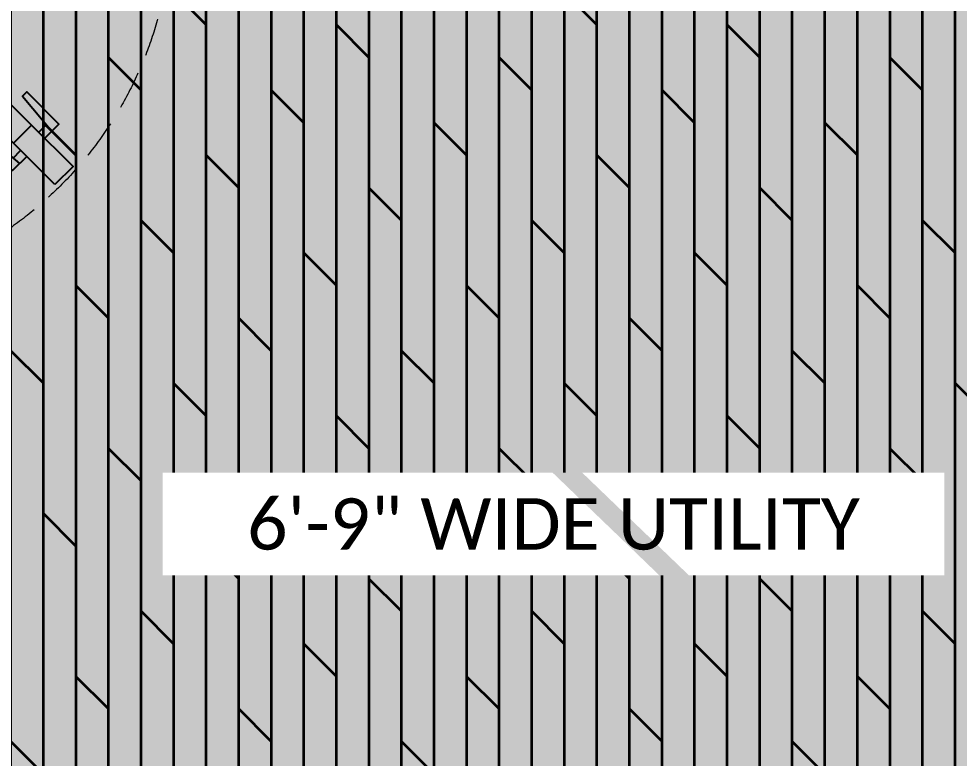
# Model space of a CAD drawing. Header units: millimetres. Extents: x -3567 to 83618, y -21481 to 19784.
# Drawn here: x 9750 to 11584, y -1519 to -77 of the extents above; entities that cross this region are included whole.
import ezdxf
from ezdxf.enums import TextEntityAlignment as Align

# ---------------------------------------------------------------- set-up
doc = ezdxf.new("R2010")
doc.units = ezdxf.units.MM
doc.header["$LTSCALE"] = 150
doc.linetypes.add('1625_East Villa$0$DASHED', pattern=[0.75, 0.5, -0.25])
doc.linetypes.add('1625E_Roof Plan$0$DASHED', pattern=[0.75, 0.5, -0.25])
for name, color, linetype in [('1625_East Villa$0$ad-Door', 11, 'Continuous'), ('1625_East Villa$0$ad-Text main', 7, 'Continuous'), ('1625_East Villa$0$ad-Text Main_Door&window Label', 7, 'Continuous'), ('1625_East Villa$0$ad-Verandah', 33, 'Continuous'), ('1625_East Villa$0$ad-Wall', 240, 'Continuous'), ('1625E_Roof Plan$0$ad-Primary Roof', 5, 'Continuous'), ('1625E_Roof Plan$0$ad-Secondary Roof', 6, 'Continuous')]:
    doc.layers.add(name, color=color, linetype=linetype)
doc.layers.add('1625_East Villa$0$ad-Landscape', color=94, linetype='Continuous', lineweight=35)
doc.styles.add('1625_East Villa$0$New Text Style', font='arial.ttf', dxfattribs={"height": 100})
doc.styles.add('1625_East Villa$0$Standard', font='calibril.ttf')

# ---------------------------------------------------------------- blocks, each defined once
blk = doc.blocks.new('1625_East Villa$0$zw$3849')
at = {"layer": '1625_East Villa$0$ad-Text main', "insert": (10792.7, -1062.5), "char_height": 100, "width": 1424.195, "attachment_point": 5, "style": '1625_East Villa$0$Standard', "bg_fill": 2}
blk.add_mtext('6\'-9" WIDE UTILITY', dxfattribs=at)
blk = doc.blocks.new('*U144')
for p, q in [((498.7, 578.5), (513.6, 563.6)), ((563.8, 513.3), (548.9, 528.2)), ((8.3, 111.1), (41.7, 111.1)), ((25, 127.8), (25, 94.4))]:
    blk.add_line(p, q)
for points in [[(580.3, 630.3), (499.5, 549.5), (534.9, 514.2), (615.7, 595)], [(130.8, 180.8), (499.5, 549.5), (534.9, 514.2), (166.2, 145.5)], [(50, 100), (130.8, 180.8), (166.2, 145.5), (85.4, 64.6)], [(50, 100), (0, 100), (0, 0), (71.4, 0), (71.4, 35.7), (71.4, 50), (50, 50)], [(800, 100), (800, 50), (778.6, 50), (778.6, 35.7), (778.6, 0), (850, 0), (850, 100)]]:
    blk.add_lwpolyline(points, close=True)
for points in [[(525.4, 575.4), (497.9, 602.8), (435.1, 540), (442.9, 532.2), (511.5, 589.2)], [(560.7, 540), (588.2, 512.5), (525.4, 449.7), (517.5, 457.6), (574.5, 526.2)]]:
    blk.add_lwpolyline(points)
blk.add_circle((25, 111.1), 11.1)
at = {"color": 8, "linetype": '1625_East Villa$0$DASHED', "lineweight": 0}
blk.add_arc((66, 108.5), 741.9, 358.1881, 91.8119, dxfattribs=at)
at = {"layer": '1625_East Villa$0$ad-Text Main_Door&window Label'}
blk.add_line((425, -125), (425, 230), dxfattribs=at)
blk.add_circle((425.3, -245), 120, dxfattribs=at)
at = {"layer": '1625_East Villa$0$ad-Text Main_Door&window Label', "style": '1625_East Villa$0$New Text Style'}
blk.add_attdef('D1', text='', height=100, dxfattribs=at).set_placement((425.3, -245), align=Align.MIDDLE_CENTER)
blk = doc.blocks.new('1625_East Villa$0$zw$42B5')
at = {"layer": '1625_East Villa$0$ad-Door', "ltscale": 5}
ref = blk.add_blockref('*U144', (9240, 230), dxfattribs=dict(at, xscale=-1, rotation=179.9999999999999))
ref.add_attrib('D1', 'D3', dxfattribs={"layer": '1625_East Villa$0$ad-Text Main_Door&window Label', "height": 100, "rotation": 1260, "style": '1625_East Villa$0$New Text Style'}).set_placement((9665.3, 475), align=Align.MIDDLE_CENTER)
blk = doc.blocks.new('1625_East Villa$0$zw$959F')
at = {"transparency": 33554559}
h = blk.add_hatch(color=43, dxfattribs=at)
h.dxf.hatch_style = 1
h.paths.add_polyline_path([(1520, -8875), (0, -8875), (0, -13620), (-5920, -13620), (-5920, -15670), (1520, -15670)])
at = {"layer": '1625_East Villa$0$ad-Landscape', "transparency": 33554687}
h = blk.add_hatch(dxfattribs=at)
h.set_pattern_fill('DOLMIT', color=44, scale=10, angle=90)
h.set_pattern_definition([(90, (-1096435.54, 661200.024), (-63.5, 5e-14), []), (135, (-1096435.54, 661200.02), (-126.999913, -126.999913), [89.80256, -179.605122])])
h.paths.add_polyline_path([(1520, -8875), (0, -8875), (0, -13620), (-5920, -13620), (-5920, -15670), (1520, -15670)])
blk = doc.blocks.new('1625E_Roof Plan')
at = {"layer": '1625E_Roof Plan$0$ad-Primary Roof', "linetype": '1625E_Roof Plan$0$DASHED', "ltscale": 2, "const_width": 40}
blk.add_lwpolyline([(12570, -2645), (2380, -2645), (7475, 2255)], close=True, dxfattribs=at)
at = {"layer": '1625E_Roof Plan$0$ad-Secondary Roof', "linetype": '1625E_Roof Plan$0$DASHED', "ltscale": 2, "const_width": 40}
blk.add_lwpolyline([(12570, 5195), (10022.5, 1425), (12570, -2345), (13950, -2345), (13950, 5195)], close=True, dxfattribs=at)
blk = doc.blocks.new('1625_East Villa')
at = {"layer": '1625_East Villa$0$ad-Verandah'}
blk.add_blockref('1625_East Villa$0$zw$959F', (12120, 13620), dxfattribs=at)
at = {"layer": '1625_East Villa$0$ad-Text main'}
blk.add_blockref('1625_East Villa$0$zw$3849', (0, 0), dxfattribs=at)
at = {"layer": '1625_East Villa$0$ad-Wall'}
blk.add_blockref('1625_East Villa$0$zw$42B5', (0, 0), dxfattribs=at)
blk.add_blockref('1625E_Roof Plan', (0, 0))

msp = doc.modelspace()

# ---------------------------------------------------------------- block references
msp.add_blockref('1625_East Villa', (0, 0))

doc.saveas('drawing.dxf')
